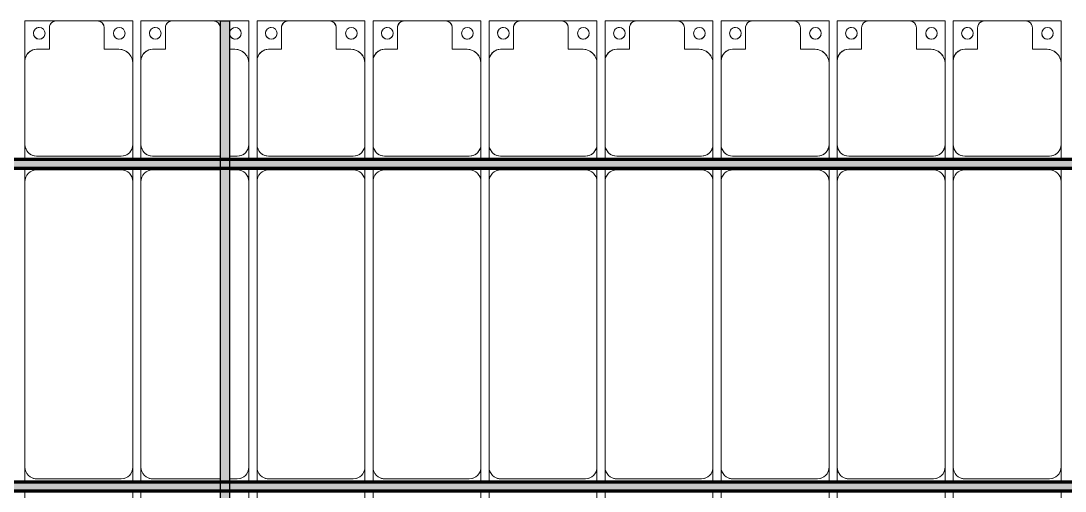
# Model space of a CAD drawing. Header units: millimetres. Extents: x -291190 to 146725, y 19759 to 185158.
# Drawn here: x -38423 to -33923, y 157191 to 159217 of the extents above; entities that cross this region are included whole.
import ezdxf

# ---------------------------------------------------------------- set-up
doc = ezdxf.new("R2010")
doc.units = ezdxf.units.MM
doc.layers.add('A-GENM', color=13, linetype='Continuous', lineweight=9)
doc.layers.add('S-BEAM', color=12, linetype='Continuous', lineweight=9)

# ---------------------------------------------------------------- blocks, each defined once
blk = doc.blocks.new('Dải phao đi lại kèm đỡ invester - DẢI PHAO ĐI LẠI-60252-KHUNG KẾT CẤU BÈ PIN 4')
at = {"layer": 'A-GENM', "color": 7}
for p, q in [((98758.4, 713.3), (98758.4, 769.7)), ((98758.4, 713.3), (98758.4, 769.7)), ((99223.4, 769.7), (99223.4, 713.3)), ((99223.4, 769.7), (99223.4, 713.3)), ((99258.4, 713.3), (99258.4, 769.7)), ((99258.4, 713.3), (99258.4, 769.7)), ((99723.4, 769.7), (99723.4, 713.3)), ((99723.4, 769.7), (99723.4, 713.3)), ((99758.4, 713.3), (99758.4, 769.7)), ((99758.4, 713.3), (99758.4, 769.7)), ((100223.4, 769.7), (100223.4, 713.3)), ((100223.4, 769.7), (100223.4, 713.3)), ((100258.4, 713.3), (100258.4, 769.7)), ((100258.4, 713.3), (100258.4, 769.7)), ((100723.4, 769.7), (100723.4, 713.3)), ((100723.4, 769.7), (100723.4, 713.3)), ((100758.4, 713.3), (100758.4, 769.7)), ((100758.4, 713.3), (100758.4, 769.7)), ((101223.4, 769.7), (101223.4, 713.3)), ((101223.4, 769.7), (101223.4, 713.3)), ((101258.4, 713.3), (101258.4, 769.7)), ((101258.4, 713.3), (101258.4, 769.7)), ((101723.4, 769.7), (101723.4, 713.3)), ((101723.4, 769.7), (101723.4, 713.3)), ((101758.4, 713.3), (101758.4, 769.7)), ((101758.4, 713.3), (101758.4, 769.7)), ((102223.4, 769.7), (102223.4, 713.3)), ((102223.4, 769.7), (102223.4, 713.3)), ((102258.4, 713.3), (102258.4, 769.7)), ((102258.4, 713.3), (102258.4, 769.7)), ((102723.4, 769.7), (102723.4, 713.3)), ((102723.4, 769.7), (102723.4, 713.3)), ((102758.4, 713.3), (102758.4, 769.7)), ((102758.4, 713.3), (102758.4, 769.7)), ((103223.4, 769.7), (103223.4, 713.3)), ((103223.4, 769.7), (103223.4, 713.3)), ((98758.4, 610.3), (98758.4, 673.3)), ((98758.4, 610.3), (98758.4, 673.3)), ((99173.4, 660.3), (98808.4, 660.3)), ((99223.4, 673.3), (99223.4, 610.3)), ((99223.4, 673.3), (99223.4, 610.3)), ((99258.4, 610.3), (99258.4, 673.3)), ((99258.4, 610.3), (99258.4, 673.3)), ((99673.4, 660.3), (99308.4, 660.3)), ((99723.4, 673.3), (99723.4, 610.3)), ((99723.4, 673.3), (99723.4, 610.3)), ((99758.4, 610.3), (99758.4, 673.3)), ((99758.4, 610.3), (99758.4, 673.3)), ((100173.4, 660.3), (99808.4, 660.3)), ((100223.4, 673.3), (100223.4, 610.3)), ((100223.4, 673.3), (100223.4, 610.3)), ((100258.4, 610.3), (100258.4, 673.3)), ((100258.4, 610.3), (100258.4, 673.3)), ((100673.4, 660.3), (100308.4, 660.3)), ((100723.4, 673.3), (100723.4, 610.3)), ((100723.4, 673.3), (100723.4, 610.3)), ((100758.4, 610.3), (100758.4, 673.3)), ((100758.4, 610.3), (100758.4, 673.3)), ((101173.4, 660.3), (100808.4, 660.3)), ((101223.4, 673.3), (101223.4, 610.3)), ((101223.4, 673.3), (101223.4, 610.3)), ((101258.4, 610.3), (101258.4, 673.3)), ((101258.4, 610.3), (101258.4, 673.3)), ((101673.4, 660.3), (101308.4, 660.3)), ((101723.4, 673.3), (101723.4, 610.3)), ((101723.4, 673.3), (101723.4, 610.3)), ((101758.4, 610.3), (101758.4, 673.3)), ((101758.4, 610.3), (101758.4, 673.3)), ((102173.4, 660.3), (101808.4, 660.3)), ((102223.4, 673.3), (102223.4, 610.3)), ((102223.4, 673.3), (102223.4, 610.3)), ((102258.4, 610.3), (102258.4, 673.3)), ((102258.4, 610.3), (102258.4, 673.3)), ((102341.4, 660.3), (102308.4, 660.3)), ((102673.4, 660.3), (102381.4, 660.3)), ((102723.4, 673.3), (102723.4, 610.3)), ((102723.4, 673.3), (102723.4, 610.3)), ((102758.4, 610.3), (102758.4, 673.3)), ((102758.4, 610.3), (102758.4, 673.3)), ((103173.4, 660.3), (102808.4, 660.3)), ((103223.4, 673.3), (103223.4, 610.3)), ((103223.4, 673.3), (103223.4, 610.3)), ((98758.4, 610.3), (98758.4, -620.3)), ((99223.4, -620.3), (99223.4, 610.3)), ((99258.4, 610.3), (99258.4, -620.3)), ((99723.4, -620.3), (99723.4, 610.3)), ((99758.4, 610.3), (99758.4, -620.3)), ((100223.4, -620.3), (100223.4, 610.3)), ((100258.4, 610.3), (100258.4, -620.3)), ((100723.4, -620.3), (100723.4, 610.3)), ((100758.4, 610.3), (100758.4, -620.3)), ((101223.4, -620.3), (101223.4, 610.3)), ((101258.4, 610.3), (101258.4, -620.3)), ((101723.4, -620.3), (101723.4, 610.3)), ((101758.4, 610.3), (101758.4, -620.3)), ((102223.4, -620.3), (102223.4, 610.3)), ((102258.4, 610.3), (102258.4, -620.3)), ((102723.4, -620.3), (102723.4, 610.3)), ((102758.4, 610.3), (102758.4, -620.3)), ((103223.4, -620.3), (103223.4, 610.3)), ((98758.4, -676.7), (98758.4, -620.3)), ((98758.4, -676.7), (98758.4, -620.3)), ((99223.4, -620.3), (99223.4, -676.7)), ((99223.4, -620.3), (99223.4, -676.7)), ((99258.4, -676.7), (99258.4, -620.3)), ((99258.4, -676.7), (99258.4, -620.3)), ((99723.4, -620.3), (99723.4, -676.7)), ((99723.4, -620.3), (99723.4, -676.7)), ((99758.4, -676.7), (99758.4, -620.3)), ((99758.4, -676.7), (99758.4, -620.3)), ((100223.4, -620.3), (100223.4, -676.7)), ((100223.4, -620.3), (100223.4, -676.7)), ((100258.4, -676.7), (100258.4, -620.3)), ((100258.4, -676.7), (100258.4, -620.3)), ((100723.4, -620.3), (100723.4, -676.7)), ((100723.4, -620.3), (100723.4, -676.7)), ((100758.4, -676.7), (100758.4, -620.3)), ((100758.4, -676.7), (100758.4, -620.3)), ((101223.4, -620.3), (101223.4, -676.7)), ((101223.4, -620.3), (101223.4, -676.7)), ((101258.4, -676.7), (101258.4, -620.3)), ((101258.4, -676.7), (101258.4, -620.3)), ((101723.4, -620.3), (101723.4, -676.7)), ((101723.4, -620.3), (101723.4, -676.7)), ((101758.4, -676.7), (101758.4, -620.3)), ((101758.4, -676.7), (101758.4, -620.3)), ((102223.4, -620.3), (102223.4, -676.7)), ((102223.4, -620.3), (102223.4, -676.7)), ((102258.4, -676.7), (102258.4, -620.3)), ((102258.4, -676.7), (102258.4, -620.3)), ((102723.4, -620.3), (102723.4, -676.7)), ((102723.4, -620.3), (102723.4, -676.7)), ((102758.4, -676.7), (102758.4, -620.3)), ((102758.4, -676.7), (102758.4, -620.3)), ((103223.4, -620.3), (103223.4, -676.7)), ((103223.4, -620.3), (103223.4, -676.7)), ((98808.4, -670.3), (99173.4, -670.3)), ((99308.4, -670.3), (99673.4, -670.3)), ((99808.4, -670.3), (100173.4, -670.3)), ((100308.4, -670.3), (100673.4, -670.3)), ((100808.4, -670.3), (101173.4, -670.3)), ((101308.4, -670.3), (101673.4, -670.3)), ((101808.4, -670.3), (102173.4, -670.3)), ((102308.4, -670.3), (102341.4, -670.3)), ((102381.4, -670.3), (102673.4, -670.3)), ((102808.4, -670.3), (103173.4, -670.3)), ((98758.4, -779.7), (98758.4, -716.7)), ((98758.4, -779.7), (98758.4, -716.7)), ((99223.4, -716.7), (99223.4, -779.7)), ((99223.4, -716.7), (99223.4, -779.7)), ((99258.4, -779.7), (99258.4, -716.7)), ((99258.4, -779.7), (99258.4, -716.7)), ((99723.4, -716.7), (99723.4, -779.7)), ((99723.4, -716.7), (99723.4, -779.7)), ((99758.4, -779.7), (99758.4, -716.7)), ((99758.4, -779.7), (99758.4, -716.7)), ((100223.4, -716.7), (100223.4, -779.7)), ((100223.4, -716.7), (100223.4, -779.7)), ((100258.4, -779.7), (100258.4, -716.7)), ((100258.4, -779.7), (100258.4, -716.7)), ((100723.4, -716.7), (100723.4, -779.7)), ((100723.4, -716.7), (100723.4, -779.7)), ((100758.4, -779.7), (100758.4, -716.7)), ((100758.4, -779.7), (100758.4, -716.7)), ((101223.4, -716.7), (101223.4, -779.7)), ((101223.4, -716.7), (101223.4, -779.7)), ((101258.4, -779.7), (101258.4, -716.7)), ((101258.4, -779.7), (101258.4, -716.7)), ((101723.4, -716.7), (101723.4, -779.7)), ((101723.4, -716.7), (101723.4, -779.7)), ((101758.4, -779.7), (101758.4, -716.7)), ((101758.4, -779.7), (101758.4, -716.7)), ((102223.4, -716.7), (102223.4, -779.7)), ((102223.4, -716.7), (102223.4, -779.7)), ((102258.4, -779.7), (102258.4, -716.7)), ((102258.4, -779.7), (102258.4, -716.7)), ((102723.4, -716.7), (102723.4, -779.7)), ((102723.4, -716.7), (102723.4, -779.7)), ((102758.4, -779.7), (102758.4, -716.7)), ((102758.4, -779.7), (102758.4, -716.7)), ((103223.4, -716.7), (103223.4, -779.7)), ((103223.4, -716.7), (103223.4, -779.7)), ((99173.4, -729.7), (98808.4, -729.7)), ((99673.4, -729.7), (99308.4, -729.7)), ((100173.4, -729.7), (99808.4, -729.7)), ((100673.4, -729.7), (100308.4, -729.7)), ((101173.4, -729.7), (100808.4, -729.7)), ((101673.4, -729.7), (101308.4, -729.7)), ((102173.4, -729.7), (101808.4, -729.7)), ((102341.4, -729.7), (102308.4, -729.7)), ((102673.4, -729.7), (102381.4, -729.7)), ((103173.4, -729.7), (102808.4, -729.7)), ((98758.4, -779.7), (98758.4, -1129.7)), ((99223.4, -1139.7), (99223.4, -779.7)), ((99258.4, -779.7), (99258.4, -1129.7)), ((99723.4, -1139.7), (99723.4, -779.7)), ((99758.4, -779.7), (99758.4, -1129.7)), ((100223.4, -1139.7), (100223.4, -779.7)), ((100258.4, -779.7), (100258.4, -1129.7)), ((100723.4, -1139.7), (100723.4, -779.7)), ((100758.4, -779.7), (100758.4, -1129.7)), ((101223.4, -1139.7), (101223.4, -779.7)), ((101258.4, -779.7), (101258.4, -1129.7)), ((101723.4, -1139.7), (101723.4, -779.7)), ((101758.4, -779.7), (101758.4, -1129.7)), ((102223.4, -1139.7), (102223.4, -779.7)), ((102258.4, -779.7), (102258.4, -1129.7)), ((102723.4, -1139.7), (102723.4, -779.7)), ((102758.4, -779.7), (102758.4, -1129.7)), ((103223.4, -1139.7), (103223.4, -779.7)), ((98758.4, -1312.2), (98758.4, -1129.7)), ((98758.4, -1129.7), (98758.4, -1312.2)), ((99223.4, -1139.7), (99223.4, -1312.2)), ((99223.4, -1312.2), (99223.4, -1139.7)), ((99258.4, -1312.2), (99258.4, -1129.7)), ((99258.4, -1129.7), (99258.4, -1312.2)), ((99723.4, -1139.7), (99723.4, -1312.2)), ((99723.4, -1312.2), (99723.4, -1139.7)), ((99758.4, -1312.2), (99758.4, -1129.7)), ((99758.4, -1129.7), (99758.4, -1312.2)), ((100223.4, -1139.7), (100223.4, -1312.2)), ((100223.4, -1312.2), (100223.4, -1139.7)), ((100258.4, -1312.2), (100258.4, -1129.7)), ((100258.4, -1129.7), (100258.4, -1312.2)), ((100723.4, -1139.7), (100723.4, -1312.2)), ((100723.4, -1312.2), (100723.4, -1139.7)), ((100758.4, -1312.2), (100758.4, -1129.7)), ((100758.4, -1129.7), (100758.4, -1312.2)), ((101223.4, -1139.7), (101223.4, -1312.2)), ((101223.4, -1312.2), (101223.4, -1139.7)), ((101258.4, -1312.2), (101258.4, -1129.7)), ((101258.4, -1129.7), (101258.4, -1312.2)), ((101723.4, -1139.7), (101723.4, -1312.2)), ((101723.4, -1312.2), (101723.4, -1139.7)), ((101758.4, -1312.2), (101758.4, -1129.7)), ((101758.4, -1129.7), (101758.4, -1312.2)), ((102223.4, -1139.7), (102223.4, -1312.2)), ((102223.4, -1312.2), (102223.4, -1139.7)), ((102258.4, -1312.2), (102258.4, -1129.7)), ((102258.4, -1129.7), (102258.4, -1312.2)), ((102723.4, -1139.7), (102723.4, -1312.2)), ((102723.4, -1312.2), (102723.4, -1139.7)), ((102758.4, -1312.2), (102758.4, -1129.7)), ((102758.4, -1129.7), (102758.4, -1312.2)), ((103223.4, -1139.7), (103223.4, -1312.2)), ((103223.4, -1312.2), (103223.4, -1139.7)), ((98818.4, -1189.7), (98881.8, -1189.7)), ((98881.8, -1189.7), (98881.8, -1282.2)), ((99118.2, -1282.2), (99118.2, -1189.7)), ((99118.2, -1189.7), (99173.4, -1189.7)), ((99318.4, -1189.7), (99381.8, -1189.7)), ((99381.8, -1189.7), (99381.8, -1282.2)), ((99618.2, -1282.2), (99618.2, -1189.7)), ((99618.2, -1189.7), (99673.4, -1189.7)), ((99818.4, -1189.7), (99881.8, -1189.7)), ((99881.8, -1189.7), (99881.8, -1282.2)), ((100118.2, -1282.2), (100118.2, -1189.7)), ((100118.2, -1189.7), (100173.4, -1189.7)), ((100318.4, -1189.7), (100381.8, -1189.7)), ((100381.8, -1189.7), (100381.8, -1282.2)), ((100618.2, -1282.2), (100618.2, -1189.7)), ((100618.2, -1189.7), (100673.4, -1189.7)), ((100818.4, -1189.7), (100881.8, -1189.7)), ((100881.8, -1189.7), (100881.8, -1282.2)), ((101118.2, -1282.2), (101118.2, -1189.7)), ((101118.2, -1189.7), (101173.4, -1189.7)), ((101318.4, -1189.7), (101381.8, -1189.7)), ((101381.8, -1189.7), (101381.8, -1282.2)), ((101618.2, -1282.2), (101618.2, -1189.7)), ((101618.2, -1189.7), (101673.4, -1189.7)), ((101818.4, -1189.7), (101881.8, -1189.7)), ((101881.8, -1189.7), (101881.8, -1282.2)), ((102118.2, -1282.2), (102118.2, -1189.7)), ((102118.2, -1189.7), (102173.4, -1189.7)), ((102318.4, -1189.7), (102341.4, -1189.7)), ((102381.8, -1189.7), (102381.8, -1282.2)), ((102618.2, -1282.2), (102618.2, -1189.7)), ((102618.2, -1189.7), (102673.4, -1189.7)), ((102818.4, -1189.7), (102881.8, -1189.7)), ((102881.8, -1189.7), (102881.8, -1282.2)), ((103118.2, -1282.2), (103118.2, -1189.7)), ((103118.2, -1189.7), (103173.4, -1189.7)), ((98911.8, -1312.2), (98758.4, -1312.2)), ((98758.4, -1312.2), (98911.8, -1312.2)), ((98911.8, -1312.2), (99088.2, -1312.2)), ((99223.4, -1312.2), (99088.2, -1312.2)), ((99088.2, -1312.2), (99223.4, -1312.2)), ((99411.8, -1312.2), (99258.4, -1312.2)), ((99265.7, -1312.2), (99411.8, -1312.2)), ((99411.8, -1312.2), (99588.2, -1312.2)), ((99723.4, -1312.2), (99588.2, -1312.2)), ((99588.2, -1312.2), (99723.4, -1312.2)), ((99911.8, -1312.2), (99758.4, -1312.2)), ((99758.4, -1312.2), (99911.8, -1312.2)), ((99911.8, -1312.2), (100088.2, -1312.2)), ((100223.4, -1312.2), (100088.2, -1312.2)), ((100088.2, -1312.2), (100223.4, -1312.2)), ((100411.8, -1312.2), (100258.4, -1312.2)), ((100258.4, -1312.2), (100411.8, -1312.2)), ((100411.8, -1312.2), (100588.2, -1312.2)), ((100723.4, -1312.2), (100588.2, -1312.2)), ((100588.2, -1312.2), (100723.4, -1312.2)), ((100911.8, -1312.2), (100758.4, -1312.2)), ((100758.4, -1312.2), (100911.8, -1312.2)), ((100911.8, -1312.2), (101088.2, -1312.2)), ((101223.4, -1312.2), (101088.2, -1312.2)), ((101088.2, -1312.2), (101223.4, -1312.2)), ((101411.8, -1312.2), (101258.4, -1312.2)), ((101258.4, -1312.2), (101411.8, -1312.2)), ((101411.8, -1312.2), (101588.2, -1312.2)), ((101723.4, -1312.2), (101588.2, -1312.2)), ((101588.2, -1312.2), (101723.4, -1312.2)), ((101911.8, -1312.2), (101758.4, -1312.2)), ((101758.4, -1312.2), (101911.8, -1312.2)), ((101911.8, -1312.2), (102088.2, -1312.2)), ((102223.4, -1312.2), (102088.2, -1312.2)), ((102088.2, -1312.2), (102223.4, -1312.2)), ((102341.4, -1312.2), (102258.4, -1312.2)), ((102258.4, -1312.2), (102341.4, -1312.2)), ((102411.8, -1312.2), (102381.4, -1312.2)), ((102381.4, -1312.2), (102411.8, -1312.2)), ((102411.8, -1312.2), (102588.2, -1312.2)), ((102723.4, -1312.2), (102588.2, -1312.2)), ((102588.2, -1312.2), (102723.4, -1312.2)), ((102911.8, -1312.2), (102758.4, -1312.2)), ((102758.4, -1312.2), (102911.8, -1312.2)), ((102911.8, -1312.2), (103088.2, -1312.2)), ((103223.4, -1312.2), (103088.2, -1312.2)), ((103088.2, -1312.2), (103223.4, -1312.2))]:
    blk.add_line(p, q, dxfattribs=at)
for centre, radius, start, end in [((98808.4, 610.3), 50, 90, 180), ((98808.4, 610.3), 50, 150, 180), ((98808.4, 610.3), 50, 105, 120), ((99173.4, 610.3), 50, 360, 90), ((99173.4, 610.3), 50, 60, 90), ((99173.4, 610.3), 50, 15, 30), ((99308.4, 610.3), 50, 90, 180), ((99308.4, 610.3), 50, 150, 180), ((99308.4, 610.3), 50, 105, 120), ((99673.4, 610.3), 50, 360, 90), ((99673.4, 610.3), 50, 60, 90), ((99673.4, 610.3), 50, 15, 30), ((99808.4, 610.3), 50, 90, 180), ((99808.4, 610.3), 50, 150, 180), ((99808.4, 610.3), 50, 105, 120), ((100173.4, 610.3), 50, 360, 90), ((100173.4, 610.3), 50, 60, 89.1677), ((100173.4, 610.3), 50, 15, 30), ((100308.4, 610.3), 50, 90, 180), ((100308.4, 610.3), 50, 150, 180), ((100308.4, 610.3), 50, 105, 120), ((100673.4, 610.3), 50, 360, 90), ((100673.4, 610.3), 50, 60, 90), ((100673.4, 610.3), 50, 15, 30), ((100808.4, 610.3), 50, 90, 180), ((100808.4, 610.3), 50, 150, 180), ((100808.4, 610.3), 50, 105, 120), ((101173.4, 610.3), 50, 360, 90), ((101173.4, 610.3), 50, 60, 90), ((101173.4, 610.3), 50, 15, 30), ((101308.4, 610.3), 50, 90, 180), ((101308.4, 610.3), 50, 150, 180), ((101308.4, 610.3), 50, 105, 120), ((101673.4, 610.3), 50, 360, 90), ((101673.4, 610.3), 50, 60, 90), ((101673.4, 610.3), 50, 15, 30), ((101808.4, 610.3), 50, 90, 180), ((101808.4, 610.3), 50, 150, 180), ((101808.4, 610.3), 50, 105, 120), ((102173.4, 610.3), 50, 360, 90), ((102173.4, 610.3), 50, 60, 90), ((102173.4, 610.3), 50, 15, 30), ((102308.4, 610.3), 50, 90, 180), ((102308.4, 610.3), 50, 150, 180), ((102308.4, 610.3), 50, 105, 120), ((102673.4, 610.3), 50, 360, 90), ((102673.4, 610.3), 50, 60, 90), ((102673.4, 610.3), 50, 15, 30), ((102808.4, 610.3), 50, 90, 180), ((102808.4, 610.3), 50, 150, 180), ((102808.4, 610.3), 50, 105, 120), ((103173.4, 610.3), 50, 360, 90), ((103173.4, 610.3), 50, 60, 90), ((103173.4, 610.3), 50, 15, 30), ((98808.4, -620.3), 50, 180, 270), ((99173.4, -620.3), 50, 270, 0), ((99173.4, -620.3), 50, 330, 0), ((99308.4, -620.3), 50, 180, 270), ((99673.4, -620.3), 50, 270, 0), ((99673.4, -620.3), 50, 330, 0), ((99808.4, -620.3), 50, 180, 270), ((100173.4, -620.3), 50, 270, 0), ((100173.4, -620.3), 50, 330, 0), ((100308.4, -620.3), 50, 180, 270), ((100673.4, -620.3), 50, 270, 0), ((100673.4, -620.3), 50, 330, 0), ((100808.4, -620.3), 50, 180, 270), ((101173.4, -620.3), 50, 270, 0), ((101173.4, -620.3), 50, 330, 0), ((101308.4, -620.3), 50, 180, 270), ((101673.4, -620.3), 50, 270, 0), ((101673.4, -620.3), 50, 330, 0), ((101808.4, -620.3), 50, 180, 270), ((102173.4, -620.3), 50, 270, 0), ((102173.4, -620.3), 50, 330, 0), ((102308.4, -620.3), 50, 180, 270), ((102673.4, -620.3), 50, 270, 0), ((102673.4, -620.3), 50, 330, 0), ((102808.4, -620.3), 50, 180, 270), ((103173.4, -620.3), 50, 270, 0), ((103173.4, -620.3), 50, 330, 0), ((98808.4, -620.3), 50, 195, 210), ((98808.4, -620.3), 50, 240, 270), ((99173.4, -620.3), 50, 270, 300), ((99308.4, -620.3), 50, 195, 210), ((99308.4, -620.3), 50, 240, 270), ((99673.4, -620.3), 50, 270, 300), ((99808.4, -620.3), 50, 195, 210), ((99808.4, -620.3), 50, 240, 270), ((100173.4, -620.3), 50, 270.8323, 300), ((100308.4, -620.3), 50, 195, 210), ((100308.4, -620.3), 50, 240, 270), ((100673.4, -620.3), 50, 270, 300), ((100808.4, -620.3), 50, 195, 210), ((100808.4, -620.3), 50, 240, 270), ((101173.4, -620.3), 50, 270, 300), ((101308.4, -620.3), 50, 195, 210), ((101308.4, -620.3), 50, 240, 270), ((101673.4, -620.3), 50, 270, 300), ((101808.4, -620.3), 50, 195, 210), ((101808.4, -620.3), 50, 240, 270), ((102173.4, -620.3), 50, 270, 300), ((102308.4, -620.3), 50, 195, 210), ((102308.4, -620.3), 50, 240, 270), ((102673.4, -620.3), 50, 270, 300), ((102808.4, -620.3), 50, 195, 210), ((102808.4, -620.3), 50, 240, 270), ((103173.4, -620.3), 50, 270, 300), ((98808.4, -779.7), 50, 90, 180), ((98808.4, -779.7), 50, 90, 165), ((99173.4, -779.7), 50, 360, 90), ((99173.4, -779.7), 50, 15, 90), ((99308.4, -779.7), 50, 90, 180), ((99308.4, -779.7), 50, 90, 165), ((99673.4, -779.7), 50, 360, 90), ((99673.4, -779.7), 50, 15, 90), ((99808.4, -779.7), 50, 90, 180), ((99808.4, -779.7), 50, 90, 165), ((100173.4, -779.7), 50, 360, 90), ((100173.4, -779.7), 50, 15, 89.1677), ((100308.4, -779.7), 50, 90, 180), ((100308.4, -779.7), 50, 90, 165), ((100673.4, -779.7), 50, 360, 90), ((100673.4, -779.7), 50, 15, 90), ((100808.4, -779.7), 50, 90, 180), ((100808.4, -779.7), 50, 90, 165), ((101173.4, -779.7), 50, 360, 90), ((101173.4, -779.7), 50, 15, 90), ((101308.4, -779.7), 50, 90, 180), ((101308.4, -779.7), 50, 90, 165), ((101673.4, -779.7), 50, 360, 90), ((101673.4, -779.7), 50, 15, 90), ((101808.4, -779.7), 50, 90, 180), ((101808.4, -779.7), 50, 90, 165), ((102173.4, -779.7), 50, 360, 90), ((102173.4, -779.7), 50, 15, 90), ((102308.4, -779.7), 50, 90, 180), ((102308.4, -779.7), 50, 90, 165), ((102673.4, -779.7), 50, 360, 90), ((102673.4, -779.7), 50, 15, 90), ((102808.4, -779.7), 50, 90, 180), ((102808.4, -779.7), 50, 90, 165), ((103173.4, -779.7), 50, 360, 90), ((103173.4, -779.7), 50, 15, 90), ((98818.4, -1129.7), 60, 180, 270), ((98818.4, -1129.7), 60, 210, 270), ((99173.4, -1139.7), 50, 270, 360), ((99173.4, -1139.7), 50, 270, 345), ((99318.4, -1129.7), 60, 180, 270), ((99318.4, -1129.7), 60, 210, 270), ((99673.4, -1139.7), 50, 270, 360), ((99673.4, -1139.7), 50, 270, 345), ((99818.4, -1129.7), 60, 180, 270), ((99818.4, -1129.7), 60, 210, 270), ((100173.4, -1139.7), 50, 270, 360), ((100173.4, -1139.7), 50, 270.8323, 345), ((100318.4, -1129.7), 60, 180, 270), ((100318.4, -1129.7), 60, 210, 270), ((100673.4, -1139.7), 50, 270, 360), ((100673.4, -1139.7), 50, 270, 345), ((100818.4, -1129.7), 60, 180, 270), ((100818.4, -1129.7), 60, 210, 270), ((101173.4, -1139.7), 50, 270, 360), ((101173.4, -1139.7), 50, 270, 345), ((101318.4, -1129.7), 60, 180, 270), ((101318.4, -1129.7), 60, 210, 270), ((101673.4, -1139.7), 50, 270, 360), ((101673.4, -1139.7), 50, 270, 345), ((101818.4, -1129.7), 60, 180, 270), ((101818.4, -1129.7), 60, 210, 270), ((102173.4, -1139.7), 50, 270, 360), ((102173.4, -1139.7), 50, 270, 345), ((102318.4, -1129.7), 60, 180, 270), ((102318.4, -1129.7), 60, 210, 270), ((102673.4, -1139.7), 50, 270, 360), ((102673.4, -1139.7), 50, 270, 345), ((102818.4, -1129.7), 60, 180, 270), ((102818.4, -1129.7), 60, 210, 270), ((103173.4, -1139.7), 50, 270, 360), ((103173.4, -1139.7), 50, 270, 345), ((99173.4, -1139.7), 50, 300, 315), ((99173.4, -1139.7), 50, 300, 315), ((99673.4, -1139.7), 50, 300, 315), ((99673.4, -1139.7), 50, 300, 315), ((100173.4, -1139.7), 50, 300, 315), ((100173.4, -1139.7), 50, 300, 315), ((100673.4, -1139.7), 50, 300, 315), ((100673.4, -1139.7), 50, 300, 315), ((101173.4, -1139.7), 50, 300, 315), ((101173.4, -1139.7), 50, 300, 315), ((101673.4, -1139.7), 50, 300, 315), ((101673.4, -1139.7), 50, 300, 315), ((102173.4, -1139.7), 50, 300, 315), ((102173.4, -1139.7), 50, 300, 315), ((102673.4, -1139.7), 50, 300, 315), ((102673.4, -1139.7), 50, 300, 315), ((103173.4, -1139.7), 50, 300, 315), ((103173.4, -1139.7), 50, 300, 315), ((98816.8, -1258.6), 25, 90, 270), ((98816.8, -1258.6), 25, 180, 270), ((98816.8, -1258.6), 25, 90, 165), ((98816.8, -1258.6), 25, 270, 90), ((98816.8, -1258.6), 25, 75, 90), ((98816.8, -1258.6), 25, 270, 360), ((98816.8, -1258.6), 25, 15, 60), ((99161.8, -1258.6), 25, 90, 270), ((99161.8, -1258.6), 25, 180, 270), ((99161.8, -1258.6), 25, 90, 165), ((99161.8, -1258.6), 25, 270, 90), ((99161.8, -1258.6), 25, 15, 90), ((99161.8, -1258.6), 25, 270, 0), ((99316.8, -1258.6), 25, 90, 270), ((99316.8, -1258.6), 25, 180, 270), ((99316.8, -1258.6), 25, 90, 165), ((99316.8, -1258.6), 25, 270, 90), ((99316.8, -1258.6), 25, 75, 90), ((99316.8, -1258.6), 25, 270, 360), ((99316.8, -1258.6), 25, 15, 60), ((99661.8, -1258.6), 25, 90, 270), ((99661.8, -1258.6), 25, 180, 270), ((99661.8, -1258.6), 25, 90, 165), ((99661.8, -1258.6), 25, 270, 90), ((99661.8, -1258.6), 25, 15, 90), ((99661.8, -1258.6), 25, 270, 0), ((99816.8, -1258.6), 25, 90, 270), ((99816.8, -1258.6), 25, 180, 270), ((99816.8, -1258.6), 25, 90, 165), ((99816.8, -1258.6), 25, 270, 90), ((99816.8, -1258.6), 25, 75, 90), ((99816.8, -1258.6), 25, 270, 360), ((99816.8, -1258.6), 25, 15, 60), ((100161.8, -1258.6), 25, 90, 270), ((100161.8, -1258.6), 25, 180, 270), ((100161.8, -1258.6), 25, 90, 165), ((100161.8, -1258.6), 25, 270, 90), ((100161.8, -1258.6), 25, 60.4589, 90), ((100161.8, -1258.6), 25, 270, 0), ((100161.8, -1258.6), 25, 15, 60), ((100316.8, -1258.6), 25, 90, 270), ((100316.8, -1258.6), 25, 180, 270), ((100316.8, -1258.6), 25, 90, 165), ((100316.8, -1258.6), 25, 270, 90), ((100316.8, -1258.6), 25, 75, 90), ((100316.8, -1258.6), 25, 270, 360), ((100316.8, -1258.6), 25, 15, 60), ((100661.8, -1258.6), 25, 90, 270), ((100661.8, -1258.6), 25, 180, 270), ((100661.8, -1258.6), 25, 90, 165), ((100661.8, -1258.6), 25, 270, 90), ((100661.8, -1258.6), 25, 15, 90), ((100661.8, -1258.6), 25, 270, 0), ((100816.8, -1258.6), 25, 90, 270), ((100816.8, -1258.6), 25, 180, 270), ((100816.8, -1258.6), 25, 90, 165), ((100816.8, -1258.6), 25, 270, 90), ((100816.8, -1258.6), 25, 75, 90), ((100816.8, -1258.6), 25, 270, 360), ((100816.8, -1258.6), 25, 15, 60), ((101161.8, -1258.6), 25, 90, 270), ((101161.8, -1258.6), 25, 180, 270), ((101161.8, -1258.6), 25, 90, 165), ((101161.8, -1258.6), 25, 270, 90), ((101161.8, -1258.6), 25, 15, 90), ((101161.8, -1258.6), 25, 270, 0), ((101316.8, -1258.6), 25, 90, 270), ((101316.8, -1258.6), 25, 180, 270), ((101316.8, -1258.6), 25, 90, 165), ((101316.8, -1258.6), 25, 270, 90), ((101316.8, -1258.6), 25, 75, 90), ((101316.8, -1258.6), 25, 270, 360), ((101316.8, -1258.6), 25, 15, 60), ((101661.8, -1258.6), 25, 90, 270), ((101661.8, -1258.6), 25, 180, 270), ((101661.8, -1258.6), 25, 90, 165), ((101661.8, -1258.6), 25, 270, 90), ((101661.8, -1258.6), 25, 15, 90), ((101661.8, -1258.6), 25, 270, 0), ((101816.8, -1258.6), 25, 90, 270), ((101816.8, -1258.6), 25, 180, 270), ((101816.8, -1258.6), 25, 90, 165), ((101816.8, -1258.6), 25, 270, 90), ((101816.8, -1258.6), 25, 75, 90), ((101816.8, -1258.6), 25, 270, 360), ((101816.8, -1258.6), 25, 15, 60), ((102161.8, -1258.6), 25, 90, 270), ((102161.8, -1258.6), 25, 180, 270), ((102161.8, -1258.6), 25, 90, 165), ((102161.8, -1258.6), 25, 270, 90), ((102161.8, -1258.6), 25, 15, 90), ((102161.8, -1258.6), 25, 270, 0), ((102316.8, -1258.6), 25, 90, 270), ((102316.8, -1258.6), 25, 180, 270), ((102316.8, -1258.6), 25, 90, 165), ((102316.8, -1258.6), 25, 15, 90), ((102316.8, -1258.6), 25, 75, 90), ((102316.8, -1258.6), 25, 15, 60), ((102661.8, -1258.6), 25, 90, 270), ((102661.8, -1258.6), 25, 180, 270), ((102661.8, -1258.6), 25, 90, 165), ((102661.8, -1258.6), 25, 270, 90), ((102661.8, -1258.6), 25, 15, 90), ((102661.8, -1258.6), 25, 270, 0), ((102816.8, -1258.6), 25, 90, 270), ((102816.8, -1258.6), 25, 180, 270), ((102816.8, -1258.6), 25, 90, 165), ((102816.8, -1258.6), 25, 270, 90), ((102816.8, -1258.6), 25, 75, 90), ((102816.8, -1258.6), 25, 270, 360), ((102816.8, -1258.6), 25, 15, 60), ((103161.8, -1258.6), 25, 90, 270), ((103161.8, -1258.6), 25, 180, 270), ((103161.8, -1258.6), 25, 90, 165), ((103161.8, -1258.6), 25, 270, 90), ((103161.8, -1258.6), 25, 15, 90), ((103161.8, -1258.6), 25, 270, 0), ((98911.8, -1282.2), 30, 180, 270), ((98911.8, -1282.2), 30, 195, 225), ((98911.8, -1282.2), 30, 195, 255), ((98911.8, -1282.2), 30, 195, 225), ((99088.2, -1282.2), 30, 270, 0), ((99088.2, -1282.2), 30, 285, 345), ((99088.2, -1282.2), 30, 330, 345), ((99088.2, -1282.2), 30, 330, 345), ((99411.8, -1282.2), 30, 180, 270), ((99411.8, -1282.2), 30, 195, 225), ((99411.8, -1282.2), 30, 195, 255), ((99411.8, -1282.2), 30, 195, 225), ((99588.2, -1282.2), 30, 270, 0), ((99588.2, -1282.2), 30, 285, 345), ((99588.2, -1282.2), 30, 330, 345), ((99588.2, -1282.2), 30, 330, 345), ((99911.8, -1282.2), 30, 180, 270), ((99911.8, -1282.2), 30, 195, 225), ((99911.8, -1282.2), 30, 195, 255), ((99911.8, -1282.2), 30, 195, 225), ((100088.2, -1282.2), 30, 270, 0), ((100088.2, -1282.2), 30, 285, 345), ((100088.2, -1282.2), 30, 330, 345), ((100088.2, -1282.2), 30, 330, 345), ((100411.8, -1282.2), 30, 180, 270), ((100411.8, -1282.2), 30, 195, 225), ((100411.8, -1282.2), 30, 195, 255), ((100411.8, -1282.2), 30, 195, 225), ((100588.2, -1282.2), 30, 270, 0), ((100588.2, -1282.2), 30, 285, 345), ((100588.2, -1282.2), 30, 330, 345), ((100588.2, -1282.2), 30, 330, 345), ((100911.8, -1282.2), 30, 180, 270), ((100911.8, -1282.2), 30, 195, 225), ((100911.8, -1282.2), 30, 195, 255), ((100911.8, -1282.2), 30, 195, 225), ((101088.2, -1282.2), 30, 270, 0), ((101088.2, -1282.2), 30, 285, 345), ((101088.2, -1282.2), 30, 330, 345), ((101088.2, -1282.2), 30, 330, 345), ((101411.8, -1282.2), 30, 180, 270), ((101411.8, -1282.2), 30, 195, 225), ((101411.8, -1282.2), 30, 195, 255), ((101411.8, -1282.2), 30, 195, 225), ((101588.2, -1282.2), 30, 270, 0), ((101588.2, -1282.2), 30, 285, 345), ((101588.2, -1282.2), 30, 330, 345), ((101588.2, -1282.2), 30, 330, 345), ((101911.8, -1282.2), 30, 180, 270), ((101911.8, -1282.2), 30, 195, 225), ((101911.8, -1282.2), 30, 195, 255), ((101911.8, -1282.2), 30, 195, 225), ((102088.2, -1282.2), 30, 270, 0), ((102088.2, -1282.2), 30, 285, 345), ((102088.2, -1282.2), 30, 330, 345), ((102088.2, -1282.2), 30, 330, 345), ((102316.8, -1258.6), 25, 270, 345), ((102316.8, -1258.6), 25, 270, 345), ((102411.8, -1282.2), 30, 180, 270), ((102411.8, -1282.2), 30, 195, 225), ((102411.8, -1282.2), 30, 195, 255), ((102411.8, -1282.2), 30, 195, 225), ((102588.2, -1282.2), 30, 270, 0), ((102588.2, -1282.2), 30, 285, 345), ((102588.2, -1282.2), 30, 330, 345), ((102588.2, -1282.2), 30, 330, 345), ((102911.8, -1282.2), 30, 180, 270), ((102911.8, -1282.2), 30, 195, 225), ((102911.8, -1282.2), 30, 195, 255), ((102911.8, -1282.2), 30, 195, 225), ((103088.2, -1282.2), 30, 270, 0), ((103088.2, -1282.2), 30, 285, 345), ((103088.2, -1282.2), 30, 330, 345), ((103088.2, -1282.2), 30, 330, 345), ((98911.8, -1282.2), 30, 240, 255), ((98911.8, -1282.2), 30, 240, 255), ((99088.2, -1282.2), 30, 285, 300), ((99088.2, -1282.2), 30, 285, 300), ((99411.8, -1282.2), 30, 240, 255), ((99411.8, -1282.2), 30, 240, 255), ((99588.2, -1282.2), 30, 285, 300), ((99588.2, -1282.2), 30, 285, 300), ((99911.8, -1282.2), 30, 240, 255), ((99911.8, -1282.2), 30, 240, 255), ((100088.2, -1282.2), 30, 285, 300), ((100088.2, -1282.2), 30, 285, 300), ((100411.8, -1282.2), 30, 240, 255), ((100411.8, -1282.2), 30, 240, 255), ((100588.2, -1282.2), 30, 285, 300), ((100588.2, -1282.2), 30, 285, 300), ((100911.8, -1282.2), 30, 240, 255), ((100911.8, -1282.2), 30, 240, 255), ((101088.2, -1282.2), 30, 285, 300), ((101088.2, -1282.2), 30, 285, 300), ((101411.8, -1282.2), 30, 240, 255), ((101411.8, -1282.2), 30, 240, 255), ((101588.2, -1282.2), 30, 285, 300), ((101588.2, -1282.2), 30, 285, 300), ((101911.8, -1282.2), 30, 240, 255), ((101911.8, -1282.2), 30, 240, 255), ((102088.2, -1282.2), 30, 285, 300), ((102088.2, -1282.2), 30, 285, 300), ((102411.8, -1282.2), 30, 240, 255), ((102411.8, -1282.2), 30, 240, 255), ((102588.2, -1282.2), 30, 285, 300), ((102588.2, -1282.2), 30, 285, 300), ((102911.8, -1282.2), 30, 240, 255), ((102911.8, -1282.2), 30, 240, 255), ((103088.2, -1282.2), 30, 285, 300), ((103088.2, -1282.2), 30, 285, 300)]:
    blk.add_arc(centre, radius, start, end, dxfattribs=at)
blk = doc.blocks.new('Dầm C52 - Dầm C52-74423-KHUNG KẾT CẤU BÈ PIN 4')
at = {"layer": 'S-BEAM', "lineweight": 140}
blk.add_hatch(color=1, dxfattribs=at).paths.add_polyline_path([(-153612.4, 20), (-153612.4, -20), (153612.4, -20), (153612.4, 20), (-152772.8, 20)])
at = {"layer": 'S-BEAM', "color": 1, "lineweight": 140}
for p, q in [((-153612.4, 20), (153612.4, 20)), ((153612.4, -20), (-153612.4, -20))]:
    blk.add_line(p, q, dxfattribs=at)
blk = doc.blocks.new('Dầm C52 - Hộp 40x60-62905-KHUNG KẾT CẤU BÈ PIN 4')
at = {"layer": 'S-BEAM', "lineweight": 25}
blk.add_hatch(color=4, dxfattribs=at).paths.add_polyline_path([(-37712.2, -20), (37712.2, -20), (37712.2, 20), (-37712.2, 20)])
at = {"layer": 'S-BEAM', "color": 4, "lineweight": 25}
for p, q in [((-37712.2, 20), (37712.2, 20)), ((37712.2, 20), (37712.2, -20)), ((37712.2, -20), (-37712.2, -20))]:
    blk.add_line(p, q, dxfattribs=at)
blk = doc.blocks.new('Dầm C52 - Dầm C52-V30-KHUNG KẾT CẤU BÈ PIN 4')
at = {"layer": 'S-BEAM', "lineweight": 140}
blk.add_hatch(color=1, dxfattribs=at).paths.add_polyline_path([(-153612.4, 20), (-153612.4, -20), (153612.4, -20), (153612.4, 20), (-152772.8, 20)])
at = {"layer": 'S-BEAM', "color": 1, "lineweight": 140}
for p, q in [((-153612.4, 20), (153612.4, 20)), ((153612.4, -20), (-153612.4, -20))]:
    blk.add_line(p, q, dxfattribs=at)

msp = doc.modelspace()

# ---------------------------------------------------------------- block references
at = {"layer": 'A-GENM', "color": 7, "rotation": 180}
msp.add_blockref('Dải phao đi lại kèm đỡ invester - DẢI PHAO ĐI LẠI-60252-KHUNG KẾT CẤU BÈ PIN 4', (64817.6, 157904.6), dxfattribs=at)
at = {"layer": 'S-BEAM', "color": 4, "lineweight": 25, "rotation": 89.99999999999977}
msp.add_blockref('Dầm C52 - Hộp 40x60-62905-KHUNG KẾT CẤU BÈ PIN 4', (-37543.8, 121504.6), dxfattribs=at)
at = {"layer": 'S-BEAM', "color": 1, "lineweight": 140, "rotation": 180}
for name, p in [('Dầm C52 - Dầm C52-V30-KHUNG KẾT CẤU BÈ PIN 4', (-88196.3, 158601.2)), ('Dầm C52 - Dầm C52-74423-KHUNG KẾT CẤU BÈ PIN 4', (-88196.3, 157211.2))]:
    msp.add_blockref(name, p, dxfattribs=at)

doc.saveas('drawing.dxf')
